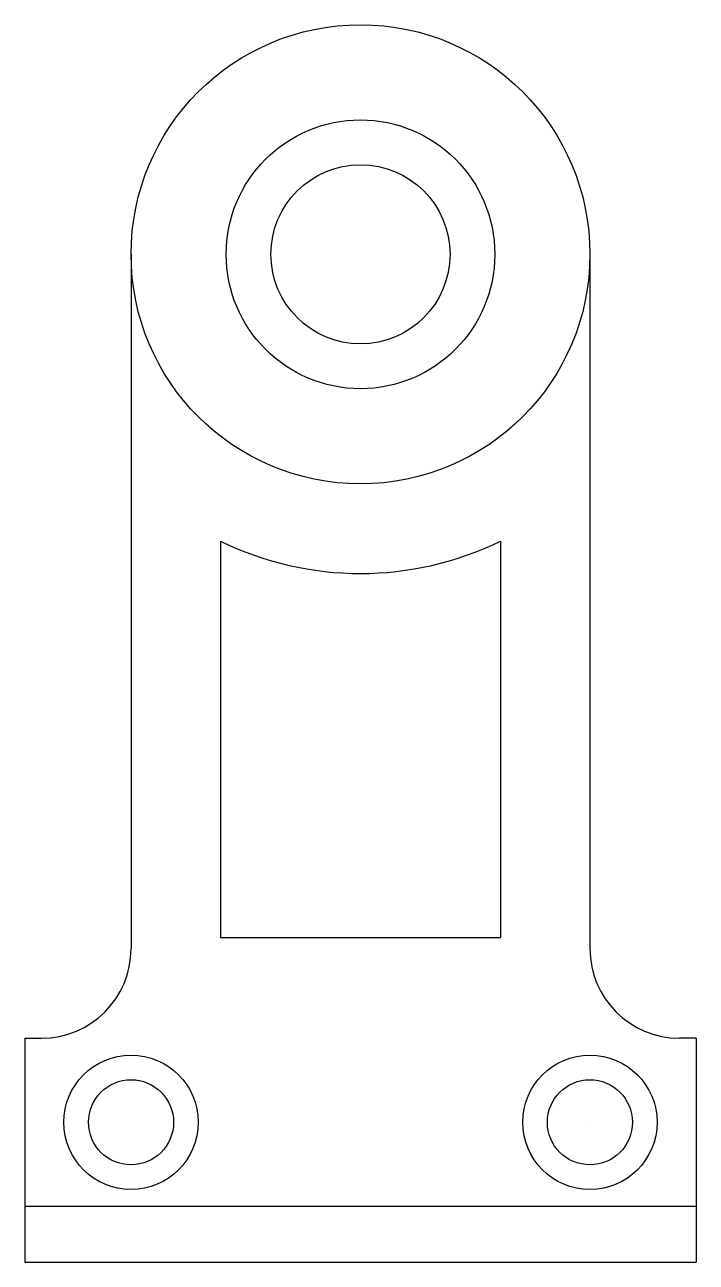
# Model space of a CAD drawing. Header units: millimetres. Extents: x 2897.2 to 2909.2, y 2518.1 to 2540.2.
import ezdxf

# ---------------------------------------------------------------- set-up
doc = ezdxf.new("R2010")
doc.units = ezdxf.units.MM

msp = doc.modelspace()

# ---------------------------------------------------------------- linework, layer by layer
for p, q in [((2899.094, 2536.058), (2899.094, 2523.658)), ((2907.294, 2536.058), (2907.294, 2523.658)), ((2900.694, 2530.935), (2900.694, 2523.858)), ((2905.694, 2530.935), (2905.694, 2523.858)), ((2900.694, 2523.858), (2905.694, 2523.858)), ((2897.194, 2522.058), (2897.194, 2518.058)), ((2897.194, 2522.058), (2897.494, 2522.058)), ((2909.194, 2522.058), (2908.894, 2522.058)), ((2909.194, 2522.058), (2909.194, 2518.058)), ((2907.294, 2520.558), (2907.294, 2520.557)), ((2897.194, 2519.058), (2909.194, 2519.058)), ((2897.194, 2518.058), (2909.194, 2518.058))]:
    msp.add_line(p, q)
for centre, radius in [((2903.194, 2536.058), 4.1), ((2903.194, 2536.058), 2.4), ((2903.194, 2536.058), 1.6), ((2899.094, 2520.557), 1.2), ((2907.294, 2520.557), 1.2), ((2899.094, 2520.557), 0.76), ((2907.294, 2520.557), 0.76)]:
    msp.add_circle(centre, radius)
for centre, radius, start, end in [((2903.194, 2536.058), 5.7, 243.9856, 296.0144), ((2897.494, 2523.658), 1.6, 270, 0), ((2908.894, 2523.658), 1.6, 180, 270)]:
    msp.add_arc(centre, radius, start, end)

doc.saveas('drawing.dxf')
